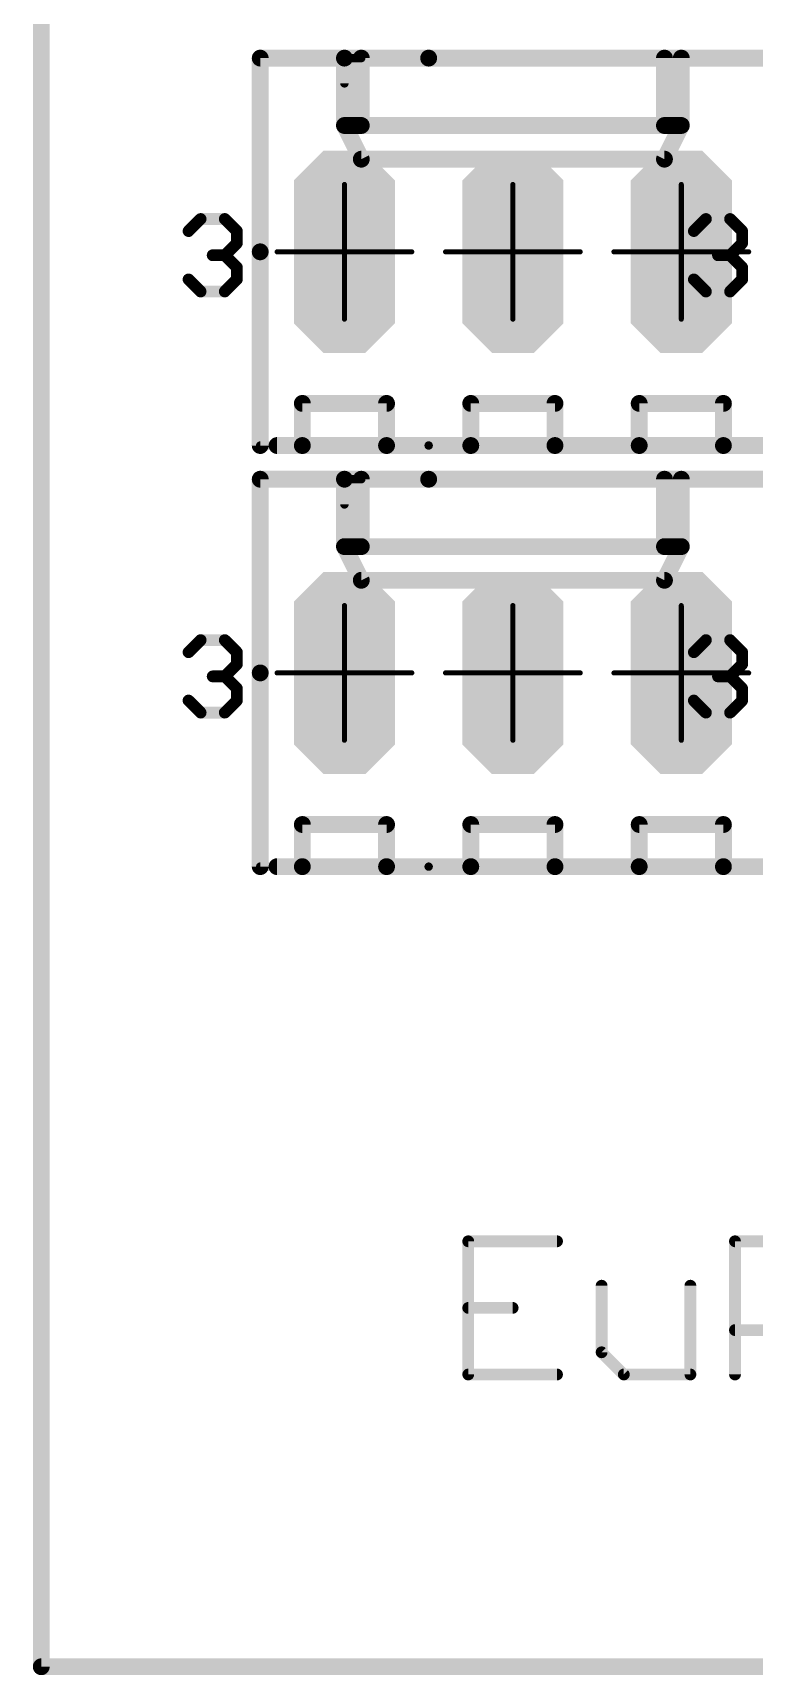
# Model space of a CAD drawing. Extents: x -84 to 54, y -45 to 6.
# Drawn here: x -83.95 to -73.07, y -43.82 to -19.05 of the extents above; entities that cross this region are included whole.
import ezdxf

# ---------------------------------------------------------------- set-up
doc = ezdxf.new("R2010")
doc.units = 0
for name, color, linetype in [('144', 253, 'CONTINUOUS'), ('17', 92, 'CONTINUOUS'), ('20', 7, 'CONTINUOUS'), ('21', 253, 'CONTINUOUS'), ('23', 7, 'CONTINUOUS'), ('25', 253, 'CONTINUOUS'), ('51', 253, 'CONTINUOUS')]:
    doc.layers.add(name, color=color, linetype=linetype)

# ---------------------------------------------------------------- blocks, each defined once
blk = doc.blocks.new('RECT')
blk.add_solid([(-0.5, -0.5), (0.5, -0.5), (-0.5, 0.5), (0.5, 0.5)])
blk = doc.blocks.new('LONGP100')
at = {"const_width": 0.5}
blk.add_lwpolyline([(-0.75, -0.1036), (-0.75, 0.1036), (-0.6036, 0.25), (0.6036, 0.25), (0.75, 0.1036), (0.75, -0.1036), (0.6036, -0.25), (-0.6036, -0.25), (-0.75, -0.1036), (-0.75, 0.1036)], dxfattribs=at)

msp = doc.modelspace()

# ---------------------------------------------------------------- linework, layer by layer
at = {"layer": '144', "const_width": 0.0762}
for points in [[(-79.248, -21.336), (-79.248, -23.368)], [(-76.708, -21.336), (-76.708, -23.368)], [(-74.168, -21.336), (-74.168, -23.368)], [(-80.264, -22.352), (-78.232, -22.352)], [(-77.724, -22.352), (-75.692, -22.352)], [(-75.184, -22.352), (-73.152, -22.352)], [(-79.248, -27.686), (-79.248, -29.718)], [(-76.708, -27.686), (-76.708, -29.718)], [(-74.168, -27.686), (-74.168, -29.718)], [(-80.264, -28.702), (-78.232, -28.702)], [(-77.724, -28.702), (-75.692, -28.702)], [(-75.184, -28.702), (-73.152, -28.702)]]:
    msp.add_lwpolyline(points, dxfattribs=at)
at = {"layer": '144', "const_width": 0.0381}
for points in [[(-79.229, -21.336, 1), (-79.267, -21.336)], [(-76.689, -21.336, 1), (-76.727, -21.336)], [(-74.149, -21.336, 1), (-74.187, -21.336)], [(-80.264, -22.333, 1), (-80.264, -22.3711)], [(-78.232, -22.3711, 1), (-78.232, -22.333)], [(-77.724, -22.333, 1), (-77.724, -22.3711)], [(-75.692, -22.3711, 1), (-75.692, -22.333)], [(-75.184, -22.333, 1), (-75.184, -22.3711)], [(-73.152, -22.3711, 1), (-73.152, -22.333)], [(-79.267, -23.368, 1), (-79.229, -23.368)], [(-76.727, -23.368, 1), (-76.689, -23.368)], [(-74.187, -23.368, 1), (-74.149, -23.368)], [(-79.229, -27.686, 1), (-79.267, -27.686)], [(-76.689, -27.686, 1), (-76.727, -27.686)], [(-74.149, -27.686, 1), (-74.187, -27.686)], [(-80.264, -28.683, 1), (-80.264, -28.7211)], [(-78.232, -28.7211, 1), (-78.232, -28.683)], [(-77.724, -28.683, 1), (-77.724, -28.7211)], [(-75.692, -28.7211, 1), (-75.692, -28.683)], [(-75.184, -28.683, 1), (-75.184, -28.7211)], [(-73.152, -28.7211, 1), (-73.152, -28.683)], [(-79.267, -29.718, 1), (-79.229, -29.718)], [(-76.727, -29.718, 1), (-76.689, -29.718)], [(-74.187, -29.718, 1), (-74.149, -29.718)]]:
    msp.add_lwpolyline(points, format="xyb", dxfattribs=at)
at = {"layer": '20', "const_width": 0.254}
for points in [[(-83.82, -43.688), (-83.82, 5.842)], [(10.922, -43.688), (-83.82, -43.688)]]:
    msp.add_lwpolyline(points, dxfattribs=at)
at = {"layer": '20', "const_width": 0.127}
for points in [[(-83.82, -43.6245, 1), (-83.82, -43.7515)], [(-83.8835, -43.688, 1), (-83.7565, -43.688)]]:
    msp.add_lwpolyline(points, format="xyb", dxfattribs=at)
at = {"layer": '21'}
for points, const_width in [([(-80.518, -22.352), (-80.518, -19.431)], 0.254), ([(-80.518, -19.431), (-79.248, -19.431)], 0.254), ([(-79.248, -19.431), (-77.978, -19.431)], 0.254), ([(-79.248, -20.447), (-79.248, -19.431)], 0.254), ([(-78.994, -19.431), (-78.994, -20.447)], 0.254), ([(-72.898, -19.431), (-77.978, -19.431)], 0.254), ([(-74.422, -19.431), (-74.422, -20.447)], 0.254), ([(-74.168, -20.447), (-74.168, -19.431)], 0.254), ([(-79.248, -19.812), (-79.248, -19.431)], 0.127), ([(-78.994, -19.431), (-79.248, -19.431)], 0.127), ([(-79.248, -20.447), (-78.994, -20.447)], 0.254), ([(-79.248, -20.447), (-78.994, -20.955)], 0.254), ([(-78.994, -20.447), (-74.422, -20.447)], 0.254), ([(-74.422, -20.447), (-74.168, -20.447)], 0.254), ([(-74.422, -20.955), (-74.168, -20.447)], 0.254), ([(-78.994, -20.955), (-74.422, -20.955)], 0.254), ([(-81.599, -22.0395), (-81.4169, -21.8573)], 0.1778), ([(-81.4169, -21.8573), (-81.0525, -21.8573)], 0.1778), ([(-81.0525, -21.8573), (-80.8703, -22.0395)], 0.1778), ([(-73.979, -22.0395), (-73.7969, -21.8573)], 0.1778), ([(-73.7969, -21.8573), (-73.4325, -21.8573)], 0.1778), ([(-73.4325, -21.8573), (-73.2503, -22.0395)], 0.1778), ([(-80.8703, -22.0395), (-80.8703, -22.2217)], 0.1778), ([(-73.2503, -22.0395), (-73.2503, -22.2217)], 0.1778), ([(-80.8703, -22.2217), (-81.0525, -22.4039)], 0.1778), ([(-80.518, -22.352), (-80.518, -25.273)], 0.254), ([(-73.2503, -22.2217), (-73.4325, -22.4039)], 0.1778), ([(-81.0525, -22.4039), (-81.2347, -22.4039)], 0.1778), ([(-81.0525, -22.4039), (-80.8703, -22.5861)], 0.1778), ([(-80.8703, -22.5861), (-80.8703, -22.7683)], 0.1778), ([(-73.4325, -22.4039), (-73.6147, -22.4039)], 0.1778), ([(-73.4325, -22.4039), (-73.2503, -22.5861)], 0.1778), ([(-73.2503, -22.5861), (-73.2503, -22.7683)], 0.1778), ([(-81.4169, -22.9504), (-81.599, -22.7683)], 0.1778), ([(-80.8703, -22.7683), (-81.0525, -22.9504)], 0.1778), ([(-73.7969, -22.9504), (-73.979, -22.7683)], 0.1778), ([(-73.2503, -22.7683), (-73.4325, -22.9504)], 0.1778), ([(-81.0525, -22.9504), (-81.4169, -22.9504)], 0.1778), ([(-73.4325, -22.9504), (-73.7969, -22.9504)], 0.1778), ([(-79.883, -25.273), (-79.883, -24.638)], 0.254), ([(-79.883, -24.638), (-78.613, -24.638)], 0.254), ([(-78.613, -24.638), (-78.613, -25.273)], 0.254), ([(-77.343, -25.273), (-77.343, -24.638)], 0.254), ([(-77.343, -24.638), (-76.073, -24.638)], 0.254), ([(-76.073, -24.638), (-76.073, -25.273)], 0.254), ([(-74.803, -25.273), (-74.803, -24.638)], 0.254), ([(-74.803, -24.638), (-73.533, -24.638)], 0.254), ([(-73.533, -24.638), (-73.533, -25.273)], 0.254), ([(-80.518, -25.273), (-77.978, -25.273)], 0.127), ([(-80.264, -25.273), (-79.883, -25.273)], 0.254), ([(-78.613, -25.273), (-79.883, -25.273)], 0.254), ([(-78.613, -25.273), (-77.343, -25.273)], 0.254), ([(-77.343, -25.273), (-77.978, -25.273)], 0.127), ([(-76.073, -25.273), (-77.343, -25.273)], 0.254), ([(-76.073, -25.273), (-74.803, -25.273)], 0.254), ([(-73.533, -25.273), (-74.803, -25.273)], 0.254), ([(-73.533, -25.273), (-72.898, -25.273)], 0.254), ([(-80.518, -28.702), (-80.518, -25.781)], 0.254), ([(-80.518, -25.781), (-79.248, -25.781)], 0.254), ([(-79.248, -25.781), (-77.978, -25.781)], 0.254), ([(-79.248, -26.797), (-79.248, -25.781)], 0.254), ([(-79.248, -26.162), (-79.248, -25.781)], 0.127), ([(-78.994, -25.781), (-79.248, -25.781)], 0.127), ([(-78.994, -25.781), (-78.994, -26.797)], 0.254), ([(-72.898, -25.781), (-77.978, -25.781)], 0.254), ([(-74.422, -25.781), (-74.422, -26.797)], 0.254), ([(-74.168, -26.797), (-74.168, -25.781)], 0.254), ([(-79.248, -26.797), (-78.994, -26.797)], 0.254), ([(-79.248, -26.797), (-78.994, -27.305)], 0.254), ([(-78.994, -26.797), (-74.422, -26.797)], 0.254), ([(-74.422, -26.797), (-74.168, -26.797)], 0.254), ([(-74.422, -27.305), (-74.168, -26.797)], 0.254), ([(-78.994, -27.305), (-74.422, -27.305)], 0.254), ([(-81.599, -28.3895), (-81.4169, -28.2073)], 0.1778), ([(-81.4169, -28.2073), (-81.0525, -28.2073)], 0.1778), ([(-81.0525, -28.2073), (-80.8703, -28.3895)], 0.1778), ([(-73.979, -28.3895), (-73.7969, -28.2073)], 0.1778), ([(-73.7969, -28.2073), (-73.4325, -28.2073)], 0.1778), ([(-73.4325, -28.2073), (-73.2503, -28.3895)], 0.1778), ([(-80.8703, -28.3895), (-80.8703, -28.5717)], 0.1778), ([(-73.2503, -28.3895), (-73.2503, -28.5717)], 0.1778), ([(-81.0525, -28.7539), (-81.2347, -28.7539)], 0.1778), ([(-80.8703, -28.5717), (-81.0525, -28.7539)], 0.1778), ([(-81.0525, -28.7539), (-80.8703, -28.9361)], 0.1778), ([(-80.518, -28.702), (-80.518, -31.623)], 0.254), ([(-73.4325, -28.7539), (-73.6147, -28.7539)], 0.1778), ([(-73.2503, -28.5717), (-73.4325, -28.7539)], 0.1778), ([(-73.4325, -28.7539), (-73.2503, -28.9361)], 0.1778), ([(-80.8703, -28.9361), (-80.8703, -29.1183)], 0.1778), ([(-73.2503, -28.9361), (-73.2503, -29.1183)], 0.1778), ([(-81.4169, -29.3004), (-81.599, -29.1183)], 0.1778), ([(-81.0525, -29.3004), (-81.4169, -29.3004)], 0.1778), ([(-80.8703, -29.1183), (-81.0525, -29.3004)], 0.1778), ([(-73.7969, -29.3004), (-73.979, -29.1183)], 0.1778), ([(-73.4325, -29.3004), (-73.7969, -29.3004)], 0.1778), ([(-73.2503, -29.1183), (-73.4325, -29.3004)], 0.1778), ([(-79.883, -31.623), (-79.883, -30.988)], 0.254), ([(-79.883, -30.988), (-78.613, -30.988)], 0.254), ([(-78.613, -30.988), (-78.613, -31.623)], 0.254), ([(-77.343, -31.623), (-77.343, -30.988)], 0.254), ([(-77.343, -30.988), (-76.073, -30.988)], 0.254), ([(-76.073, -30.988), (-76.073, -31.623)], 0.254), ([(-74.803, -31.623), (-74.803, -30.988)], 0.254), ([(-74.803, -30.988), (-73.533, -30.988)], 0.254), ([(-73.533, -30.988), (-73.533, -31.623)], 0.254), ([(-80.518, -31.623), (-77.978, -31.623)], 0.127), ([(-80.264, -31.623), (-79.883, -31.623)], 0.254), ([(-78.613, -31.623), (-79.883, -31.623)], 0.254), ([(-78.613, -31.623), (-77.343, -31.623)], 0.254), ([(-77.343, -31.623), (-77.978, -31.623)], 0.127), ([(-76.073, -31.623), (-77.343, -31.623)], 0.254), ([(-76.073, -31.623), (-74.803, -31.623)], 0.254), ([(-73.533, -31.623), (-74.803, -31.623)], 0.254), ([(-73.533, -31.623), (-72.898, -31.623)], 0.254)]:
    msp.add_lwpolyline(points, dxfattribs=dict(at, const_width=const_width))
for points, const_width in [([(-80.4545, -19.431, 1), (-80.5815, -19.431)], 0.127), ([(-80.518, -19.3675, 1), (-80.518, -19.4945)], 0.127), ([(-79.248, -19.3675, 1), (-79.248, -19.4945)], 0.127), ([(-79.1845, -19.431, 1), (-79.3115, -19.431)], 0.127), ([(-79.248, -19.4945, 1), (-79.248, -19.3675)], 0.127), ([(-78.9305, -19.431, 1), (-79.0575, -19.431)], 0.127), ([(-77.978, -19.3675, 1), (-77.978, -19.4945)], 0.127), ([(-77.978, -19.4945, 1), (-77.978, -19.3675)], 0.127), ([(-74.3585, -19.431, 1), (-74.4855, -19.431)], 0.127), ([(-74.1045, -19.431, 1), (-74.2315, -19.431)], 0.127), ([(-79.2163, -19.431, 1), (-79.2798, -19.431)], 0.0635), ([(-79.248, -19.3993, 1), (-79.248, -19.4627)], 0.0635), ([(-78.994, -19.4627, 1), (-78.994, -19.3993)], 0.0635), ([(-79.2798, -19.812, 1), (-79.2163, -19.812)], 0.0635), ([(-79.248, -20.3835, 1), (-79.248, -20.5105)], 0.127), ([(-79.1912, -20.4186, 1), (-79.3048, -20.4754)], 0.127), ([(-79.3115, -20.447, 1), (-79.1845, -20.447)], 0.127), ([(-78.994, -20.3835, 1), (-78.994, -20.5105)], 0.127), ([(-79.0575, -20.447, 1), (-78.9305, -20.447)], 0.127), ([(-78.994, -20.5105, 1), (-78.994, -20.3835)], 0.127), ([(-74.422, -20.3835, 1), (-74.422, -20.5105)], 0.127), ([(-74.4855, -20.447, 1), (-74.3585, -20.447)], 0.127), ([(-74.422, -20.5105, 1), (-74.422, -20.3835)], 0.127), ([(-74.2315, -20.447, 1), (-74.1045, -20.447)], 0.127), ([(-74.1112, -20.4754, 1), (-74.2248, -20.4186)], 0.127), ([(-74.168, -20.5105, 1), (-74.168, -20.3835)], 0.127), ([(-78.994, -20.8915, 1), (-78.994, -21.0185)], 0.127), ([(-79.0508, -20.9834, 1), (-78.9372, -20.9266)], 0.127), ([(-74.4788, -20.9266, 1), (-74.3652, -20.9834)], 0.127), ([(-74.422, -21.0185, 1), (-74.422, -20.8915)], 0.127), ([(-81.4169, -21.8129, 1), (-81.4169, -21.9018)], 0.0889), ([(-81.3855, -21.8887, 1), (-81.4483, -21.8259)], 0.0889), ([(-81.0211, -21.8259, 1), (-81.0839, -21.8887)], 0.0889), ([(-81.0525, -21.9018, 1), (-81.0525, -21.8129)], 0.0889), ([(-73.7969, -21.8129, 1), (-73.7969, -21.9018)], 0.0889), ([(-73.7655, -21.8887, 1), (-73.8283, -21.8259)], 0.0889), ([(-73.4011, -21.8259, 1), (-73.4639, -21.8887)], 0.0889), ([(-73.4325, -21.9018, 1), (-73.4325, -21.8129)], 0.0889), ([(-81.6304, -22.0081, 1), (-81.5676, -22.0709)], 0.0889), ([(-80.8259, -22.0395, 1), (-80.9147, -22.0395)], 0.0889), ([(-80.9017, -22.0709, 1), (-80.8389, -22.0081)], 0.0889), ([(-74.0104, -22.0081, 1), (-73.9476, -22.0709)], 0.0889), ([(-73.2059, -22.0395, 1), (-73.2948, -22.0395)], 0.0889), ([(-73.2817, -22.0709, 1), (-73.2189, -22.0081)], 0.0889), ([(-80.9147, -22.2217, 1), (-80.8259, -22.2217)], 0.0889), ([(-80.8389, -22.2531, 1), (-80.9017, -22.1903)], 0.0889), ([(-80.4545, -22.352, 1), (-80.5815, -22.352)], 0.127), ([(-80.5815, -22.352, 1), (-80.4545, -22.352)], 0.127), ([(-73.2948, -22.2217, 1), (-73.2059, -22.2217)], 0.0889), ([(-73.2189, -22.2531, 1), (-73.2817, -22.1903)], 0.0889), ([(-81.2347, -22.3594, 1), (-81.2347, -22.4484)], 0.0889), ([(-81.0211, -22.3725, 1), (-81.0839, -22.4353)], 0.0889), ([(-81.0839, -22.3725, 1), (-81.0211, -22.4353)], 0.0889), ([(-81.0525, -22.4484, 1), (-81.0525, -22.3594)], 0.0889), ([(-80.8259, -22.5861, 1), (-80.9147, -22.5861)], 0.0889), ([(-80.9017, -22.6175, 1), (-80.8389, -22.5547)], 0.0889), ([(-73.6147, -22.3594, 1), (-73.6147, -22.4484)], 0.0889), ([(-73.4011, -22.3725, 1), (-73.4639, -22.4353)], 0.0889), ([(-73.4639, -22.3725, 1), (-73.4011, -22.4353)], 0.0889), ([(-73.4325, -22.4484, 1), (-73.4325, -22.3594)], 0.0889), ([(-73.2059, -22.5861, 1), (-73.2948, -22.5861)], 0.0889), ([(-73.2817, -22.6175, 1), (-73.2189, -22.5547)], 0.0889), ([(-81.5676, -22.7369, 1), (-81.6304, -22.7997)], 0.0889), ([(-80.9147, -22.7683, 1), (-80.8259, -22.7683)], 0.0889), ([(-80.8389, -22.7997, 1), (-80.9017, -22.7369)], 0.0889), ([(-73.9476, -22.7369, 1), (-74.0104, -22.7997)], 0.0889), ([(-73.2948, -22.7683, 1), (-73.2059, -22.7683)], 0.0889), ([(-73.2189, -22.7997, 1), (-73.2817, -22.7369)], 0.0889), ([(-81.4169, -22.906, 1), (-81.4169, -22.9949)], 0.0889), ([(-81.4483, -22.9818, 1), (-81.3855, -22.919)], 0.0889), ([(-81.0839, -22.919, 1), (-81.0211, -22.9818)], 0.0889), ([(-81.0525, -22.9949, 1), (-81.0525, -22.906)], 0.0889), ([(-73.7969, -22.906, 1), (-73.7969, -22.9949)], 0.0889), ([(-73.8283, -22.9818, 1), (-73.7655, -22.919)], 0.0889), ([(-73.4639, -22.919, 1), (-73.4011, -22.9818)], 0.0889), ([(-73.4325, -22.9949, 1), (-73.4325, -22.906)], 0.0889), ([(-79.8195, -24.638, 1), (-79.9465, -24.638)], 0.127), ([(-79.883, -24.5745, 1), (-79.883, -24.7015)], 0.127), ([(-78.5495, -24.638, 1), (-78.6765, -24.638)], 0.127), ([(-78.613, -24.7015, 1), (-78.613, -24.5745)], 0.127), ([(-77.2795, -24.638, 1), (-77.4065, -24.638)], 0.127), ([(-77.343, -24.5745, 1), (-77.343, -24.7015)], 0.127), ([(-76.0095, -24.638, 1), (-76.1365, -24.638)], 0.127), ([(-76.073, -24.7015, 1), (-76.073, -24.5745)], 0.127), ([(-74.7395, -24.638, 1), (-74.8665, -24.638)], 0.127), ([(-74.803, -24.5745, 1), (-74.803, -24.7015)], 0.127), ([(-73.4695, -24.638, 1), (-73.5965, -24.638)], 0.127), ([(-73.533, -24.7015, 1), (-73.533, -24.5745)], 0.127), ([(-80.5815, -25.273, 1), (-80.4545, -25.273)], 0.127), ([(-80.518, -25.2413, 1), (-80.518, -25.3047)], 0.0635), ([(-80.264, -25.2095, 1), (-80.264, -25.3365)], 0.127), ([(-79.883, -25.2095, 1), (-79.883, -25.3365)], 0.127), ([(-79.9465, -25.273, 1), (-79.8195, -25.273)], 0.127), ([(-79.883, -25.3365, 1), (-79.883, -25.2095)], 0.127), ([(-78.613, -25.2095, 1), (-78.613, -25.3365)], 0.127), ([(-78.6765, -25.273, 1), (-78.5495, -25.273)], 0.127), ([(-78.613, -25.3365, 1), (-78.613, -25.2095)], 0.127), ([(-77.978, -25.2413, 1), (-77.978, -25.3047)], 0.0635), ([(-77.978, -25.3047, 1), (-77.978, -25.2413)], 0.0635), ([(-77.343, -25.2095, 1), (-77.343, -25.3365)], 0.127), ([(-77.4065, -25.273, 1), (-77.2795, -25.273)], 0.127), ([(-77.343, -25.3365, 1), (-77.343, -25.2095)], 0.127), ([(-77.343, -25.3047, 1), (-77.343, -25.2413)], 0.0635), ([(-76.073, -25.2095, 1), (-76.073, -25.3365)], 0.127), ([(-76.1365, -25.273, 1), (-76.0095, -25.273)], 0.127), ([(-76.073, -25.3365, 1), (-76.073, -25.2095)], 0.127), ([(-74.803, -25.2095, 1), (-74.803, -25.3365)], 0.127), ([(-74.8665, -25.273, 1), (-74.7395, -25.273)], 0.127), ([(-74.803, -25.3365, 1), (-74.803, -25.2095)], 0.127), ([(-73.533, -25.2095, 1), (-73.533, -25.3365)], 0.127), ([(-73.5965, -25.273, 1), (-73.4695, -25.273)], 0.127), ([(-73.533, -25.3365, 1), (-73.533, -25.2095)], 0.127), ([(-80.4545, -25.781, 1), (-80.5815, -25.781)], 0.127), ([(-80.518, -25.7175, 1), (-80.518, -25.8445)], 0.127), ([(-79.248, -25.7175, 1), (-79.248, -25.8445)], 0.127), ([(-79.1845, -25.781, 1), (-79.3115, -25.781)], 0.127), ([(-79.248, -25.8445, 1), (-79.248, -25.7175)], 0.127), ([(-79.2163, -25.781, 1), (-79.2798, -25.781)], 0.0635), ([(-79.248, -25.7493, 1), (-79.248, -25.8128)], 0.0635), ([(-78.9305, -25.781, 1), (-79.0575, -25.781)], 0.127), ([(-78.994, -25.8128, 1), (-78.994, -25.7493)], 0.0635), ([(-77.978, -25.7175, 1), (-77.978, -25.8445)], 0.127), ([(-77.978, -25.8445, 1), (-77.978, -25.7175)], 0.127), ([(-74.3585, -25.781, 1), (-74.4855, -25.781)], 0.127), ([(-74.1045, -25.781, 1), (-74.2315, -25.781)], 0.127), ([(-79.2798, -26.162, 1), (-79.2163, -26.162)], 0.0635), ([(-79.248, -26.7335, 1), (-79.248, -26.8605)], 0.127), ([(-79.1912, -26.7686, 1), (-79.3048, -26.8254)], 0.127), ([(-79.3115, -26.797, 1), (-79.1845, -26.797)], 0.127), ([(-78.994, -26.7335, 1), (-78.994, -26.8605)], 0.127), ([(-79.0575, -26.797, 1), (-78.9305, -26.797)], 0.127), ([(-78.994, -26.8605, 1), (-78.994, -26.7335)], 0.127), ([(-74.422, -26.7335, 1), (-74.422, -26.8605)], 0.127), ([(-74.4855, -26.797, 1), (-74.3585, -26.797)], 0.127), ([(-74.422, -26.8605, 1), (-74.422, -26.7335)], 0.127), ([(-74.2315, -26.797, 1), (-74.1045, -26.797)], 0.127), ([(-74.1112, -26.8254, 1), (-74.2248, -26.7686)], 0.127), ([(-74.168, -26.8605, 1), (-74.168, -26.7335)], 0.127), ([(-78.994, -27.2415, 1), (-78.994, -27.3685)], 0.127), ([(-79.0508, -27.3334, 1), (-78.9372, -27.2766)], 0.127), ([(-74.4788, -27.2766, 1), (-74.3652, -27.3334)], 0.127), ([(-74.422, -27.3685, 1), (-74.422, -27.2415)], 0.127), ([(-81.4169, -28.1628, 1), (-81.4169, -28.2518)], 0.0889), ([(-81.3855, -28.2387, 1), (-81.4483, -28.1759)], 0.0889), ([(-81.0211, -28.1759, 1), (-81.0839, -28.2387)], 0.0889), ([(-81.0525, -28.2518, 1), (-81.0525, -28.1628)], 0.0889), ([(-73.7969, -28.1628, 1), (-73.7969, -28.2518)], 0.0889), ([(-73.7655, -28.2387, 1), (-73.8283, -28.1759)], 0.0889), ([(-73.4011, -28.1759, 1), (-73.4639, -28.2387)], 0.0889), ([(-73.4325, -28.2518, 1), (-73.4325, -28.1628)], 0.0889), ([(-81.6304, -28.3581, 1), (-81.5676, -28.4209)], 0.0889), ([(-80.8259, -28.3895, 1), (-80.9147, -28.3895)], 0.0889), ([(-80.9017, -28.4209, 1), (-80.8389, -28.3581)], 0.0889), ([(-74.0104, -28.3581, 1), (-73.9476, -28.4209)], 0.0889), ([(-73.2059, -28.3895, 1), (-73.2948, -28.3895)], 0.0889), ([(-73.2817, -28.4209, 1), (-73.2189, -28.3581)], 0.0889), ([(-81.2347, -28.7095, 1), (-81.2347, -28.7984)], 0.0889), ([(-81.0211, -28.7225, 1), (-81.0839, -28.7853)], 0.0889), ([(-81.0839, -28.7225, 1), (-81.0211, -28.7853)], 0.0889), ([(-81.0525, -28.7984, 1), (-81.0525, -28.7095)], 0.0889), ([(-80.9147, -28.5717, 1), (-80.8259, -28.5717)], 0.0889), ([(-80.8389, -28.6031, 1), (-80.9017, -28.5403)], 0.0889), ([(-80.4545, -28.702, 1), (-80.5815, -28.702)], 0.127), ([(-80.5815, -28.702, 1), (-80.4545, -28.702)], 0.127), ([(-73.6147, -28.7095, 1), (-73.6147, -28.7984)], 0.0889), ([(-73.4011, -28.7225, 1), (-73.4639, -28.7853)], 0.0889), ([(-73.4639, -28.7225, 1), (-73.4011, -28.7853)], 0.0889), ([(-73.4325, -28.7984, 1), (-73.4325, -28.7095)], 0.0889), ([(-73.2948, -28.5717, 1), (-73.2059, -28.5717)], 0.0889), ([(-73.2189, -28.6031, 1), (-73.2817, -28.5403)], 0.0889), ([(-80.8259, -28.9361, 1), (-80.9147, -28.9361)], 0.0889), ([(-80.9017, -28.9675, 1), (-80.8389, -28.9047)], 0.0889), ([(-73.2059, -28.9361, 1), (-73.2948, -28.9361)], 0.0889), ([(-73.2817, -28.9675, 1), (-73.2189, -28.9047)], 0.0889), ([(-81.5676, -29.0869, 1), (-81.6304, -29.1497)], 0.0889), ([(-81.4169, -29.2559, 1), (-81.4169, -29.3449)], 0.0889), ([(-81.0525, -29.3449, 1), (-81.0525, -29.2559)], 0.0889), ([(-80.9147, -29.1183, 1), (-80.8259, -29.1183)], 0.0889), ([(-80.8389, -29.1497, 1), (-80.9017, -29.0869)], 0.0889), ([(-73.9476, -29.0869, 1), (-74.0104, -29.1497)], 0.0889), ([(-73.7969, -29.2559, 1), (-73.7969, -29.3449)], 0.0889), ([(-73.4325, -29.3449, 1), (-73.4325, -29.2559)], 0.0889), ([(-73.2948, -29.1183, 1), (-73.2059, -29.1183)], 0.0889), ([(-73.2189, -29.1497, 1), (-73.2817, -29.0869)], 0.0889), ([(-81.4483, -29.3318, 1), (-81.3855, -29.269)], 0.0889), ([(-81.0839, -29.269, 1), (-81.0211, -29.3318)], 0.0889), ([(-73.8283, -29.3318, 1), (-73.7655, -29.269)], 0.0889), ([(-73.4639, -29.269, 1), (-73.4011, -29.3318)], 0.0889), ([(-79.8195, -30.988, 1), (-79.9465, -30.988)], 0.127), ([(-79.883, -30.9245, 1), (-79.883, -31.0515)], 0.127), ([(-78.5495, -30.988, 1), (-78.6765, -30.988)], 0.127), ([(-78.613, -31.0515, 1), (-78.613, -30.9245)], 0.127), ([(-77.2795, -30.988, 1), (-77.4065, -30.988)], 0.127), ([(-77.343, -30.9245, 1), (-77.343, -31.0515)], 0.127), ([(-76.0095, -30.988, 1), (-76.1365, -30.988)], 0.127), ([(-76.073, -31.0515, 1), (-76.073, -30.9245)], 0.127), ([(-74.7395, -30.988, 1), (-74.8665, -30.988)], 0.127), ([(-74.803, -30.9245, 1), (-74.803, -31.0515)], 0.127), ([(-73.4695, -30.988, 1), (-73.5965, -30.988)], 0.127), ([(-73.533, -31.0515, 1), (-73.533, -30.9245)], 0.127), ([(-80.5815, -31.623, 1), (-80.4545, -31.623)], 0.127), ([(-80.518, -31.5913, 1), (-80.518, -31.6547)], 0.0635), ([(-80.264, -31.5595, 1), (-80.264, -31.6865)], 0.127), ([(-79.883, -31.5595, 1), (-79.883, -31.6865)], 0.127), ([(-79.9465, -31.623, 1), (-79.8195, -31.623)], 0.127), ([(-79.883, -31.6865, 1), (-79.883, -31.5595)], 0.127), ([(-78.613, -31.5595, 1), (-78.613, -31.6865)], 0.127), ([(-78.6765, -31.623, 1), (-78.5495, -31.623)], 0.127), ([(-78.613, -31.6865, 1), (-78.613, -31.5595)], 0.127), ([(-77.978, -31.5913, 1), (-77.978, -31.6547)], 0.0635), ([(-77.978, -31.6547, 1), (-77.978, -31.5913)], 0.0635), ([(-77.343, -31.5595, 1), (-77.343, -31.6865)], 0.127), ([(-77.4065, -31.623, 1), (-77.2795, -31.623)], 0.127), ([(-77.343, -31.6865, 1), (-77.343, -31.5595)], 0.127), ([(-77.343, -31.6547, 1), (-77.343, -31.5913)], 0.0635), ([(-76.073, -31.5595, 1), (-76.073, -31.6865)], 0.127), ([(-76.1365, -31.623, 1), (-76.0095, -31.623)], 0.127), ([(-76.073, -31.6865, 1), (-76.073, -31.5595)], 0.127), ([(-74.803, -31.5595, 1), (-74.803, -31.6865)], 0.127), ([(-74.8665, -31.623, 1), (-74.7395, -31.623)], 0.127), ([(-74.803, -31.6865, 1), (-74.803, -31.5595)], 0.127), ([(-73.533, -31.5595, 1), (-73.533, -31.6865)], 0.127), ([(-73.5965, -31.623, 1), (-73.4695, -31.623)], 0.127), ([(-73.533, -31.6865, 1), (-73.533, -31.5595)], 0.127)]:
    msp.add_lwpolyline(points, format="xyb", dxfattribs=dict(at, const_width=const_width))
at = {"layer": '23'}
for p in [(-76.708, -22.352), (-76.708, -28.702)]:
    msp.add_point(p, dxfattribs=at)
at = {"layer": '25', "const_width": 0.0889}
for points in [[(-77.3367, -37.2728, 1), (-77.4256, -37.2728)], [(-77.3811, -37.2284, 1), (-77.3811, -37.3173)], [(-76.0423, -37.3173, 1), (-76.0423, -37.2284)], [(-73.3141, -37.2728, 1), (-73.403, -37.2728)], [(-73.3585, -37.2284, 1), (-73.3585, -37.3173)], [(-75.3254, -37.9423, 1), (-75.4142, -37.9423)], [(-73.9866, -37.9423, 1), (-74.0755, -37.9423)], [(-77.3811, -38.2326, 1), (-77.3811, -38.3214)], [(-76.7117, -38.3214, 1), (-76.7117, -38.2326)], [(-73.3585, -38.5673, 1), (-73.3585, -38.6561)], [(-75.3384, -38.915, 1), (-75.4012, -38.9778)], [(-75.4142, -38.9464, 1), (-75.3254, -38.9464)], [(-77.4256, -39.2811, 1), (-77.3367, -39.2811)], [(-77.3811, -39.2367, 1), (-77.3811, -39.3255)], [(-76.0423, -39.3255, 1), (-76.0423, -39.2367)], [(-75.0351, -39.2367, 1), (-75.0351, -39.3255)], [(-75.0665, -39.3125, 1), (-75.0037, -39.2497)], [(-74.0755, -39.2811, 1), (-73.9866, -39.2811)], [(-74.031, -39.3255, 1), (-74.031, -39.2367)], [(-73.403, -39.2811, 1), (-73.3141, -39.2811)]]:
    msp.add_lwpolyline(points, format="xyb", dxfattribs=at)
at = {"layer": '25', "const_width": 0.1778}
for points in [[(-76.0423, -37.2728), (-77.3811, -37.2728)], [(-77.3811, -37.2728), (-77.3811, -39.2811)], [(-73.3585, -39.2811), (-73.3585, -37.2728)], [(-73.3585, -37.2728), (-72.3544, -37.2728)], [(-75.3698, -37.9423), (-75.3698, -38.9464)], [(-74.031, -39.2811), (-74.031, -37.9423)], [(-77.3811, -38.277), (-76.7117, -38.277)], [(-72.3544, -38.6117), (-73.3585, -38.6117)], [(-75.3698, -38.9464), (-75.0351, -39.2811)], [(-77.3811, -39.2811), (-76.0423, -39.2811)], [(-75.0351, -39.2811), (-74.031, -39.2811)]]:
    msp.add_lwpolyline(points, dxfattribs=at)

# ---------------------------------------------------------------- block references
at = {"layer": '17', "xscale": 1.524, "yscale": 1.524, "rotation": 90}
for p in [(-79.248, -22.352), (-79.248, -22.352), (-76.708, -22.352), (-76.708, -22.352), (-74.168, -22.352), (-74.168, -22.352), (-79.248, -28.702), (-79.248, -28.702), (-76.708, -28.702), (-76.708, -28.702), (-74.168, -28.702), (-74.168, -28.702)]:
    msp.add_blockref('LONGP100', p, dxfattribs=at)
at = {"layer": '51', "xscale": 0.508, "yscale": 0.508}
for p in [(-79.248, -22.352), (-76.708, -22.352), (-74.168, -22.352), (-79.248, -28.702), (-76.708, -28.702), (-74.168, -28.702)]:
    msp.add_blockref('RECT', p, dxfattribs=at)

doc.saveas('drawing.dxf')
